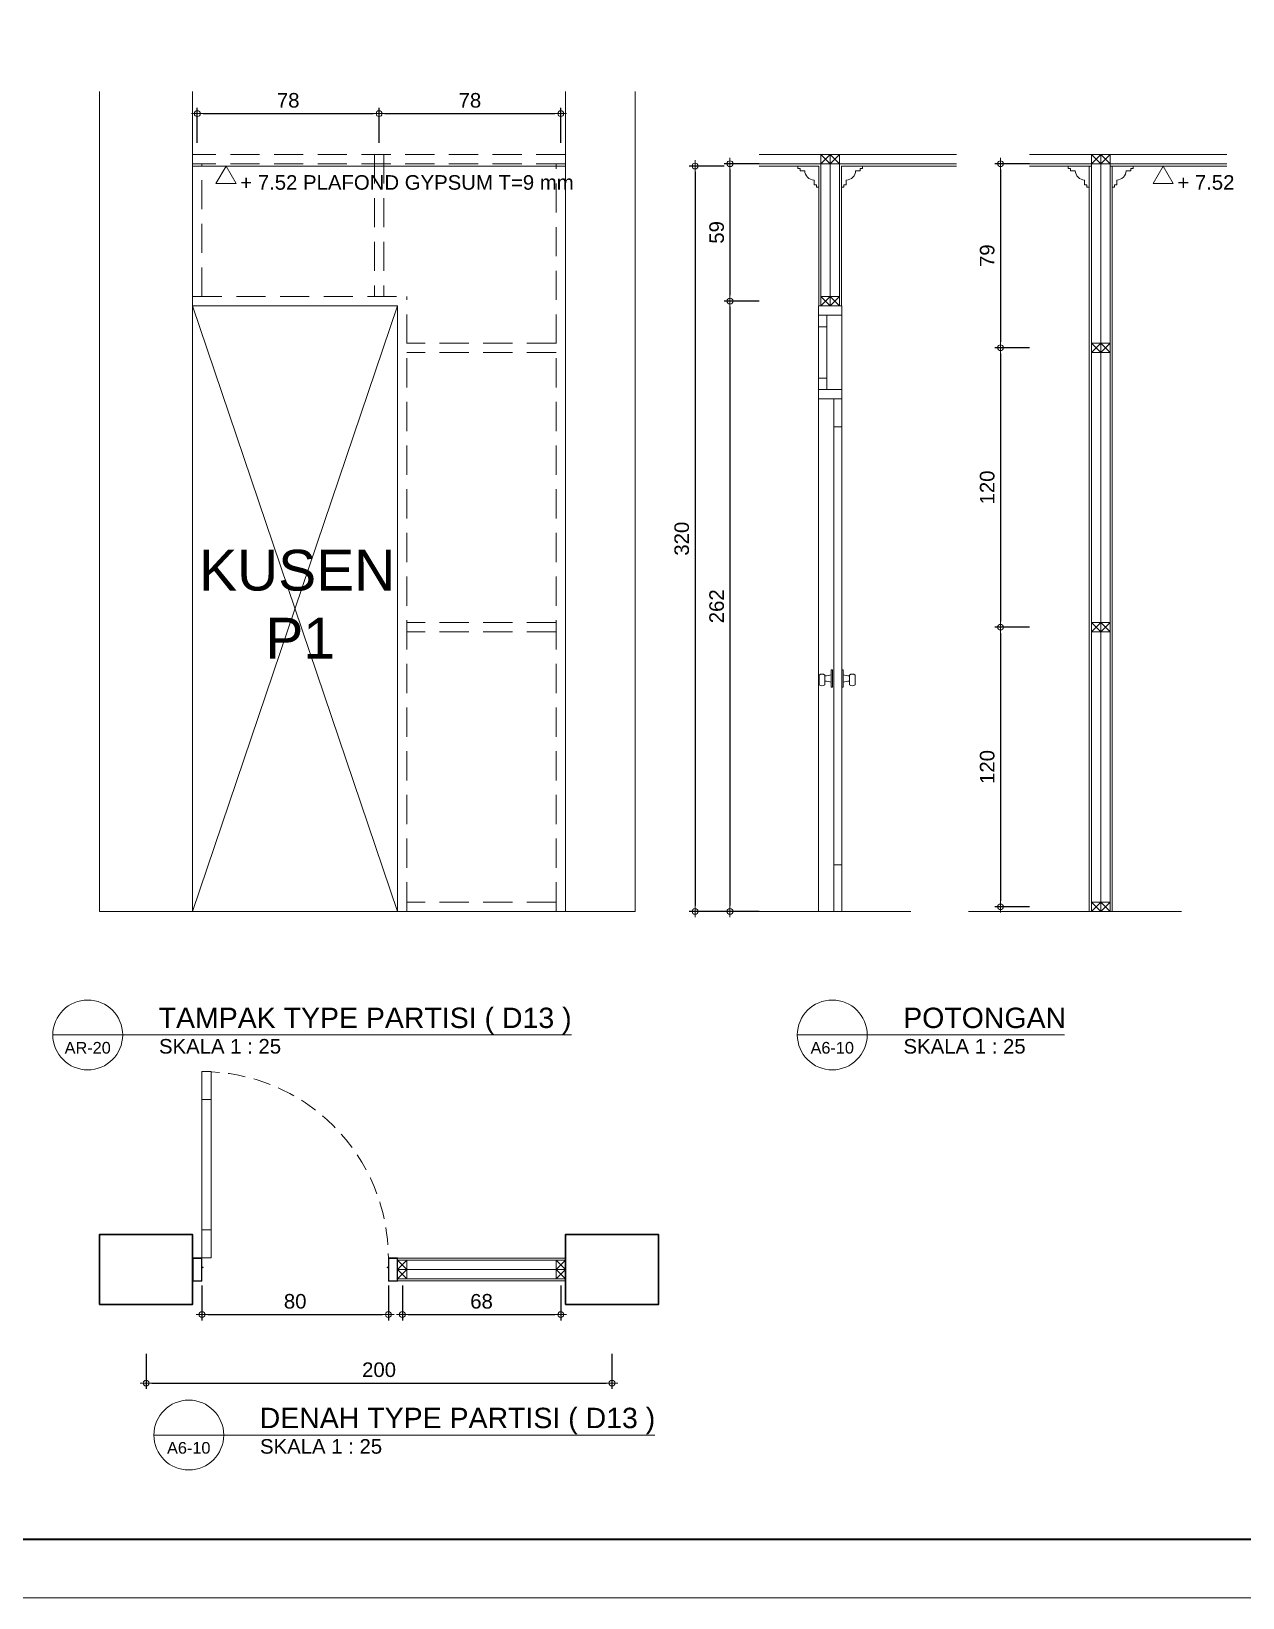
# Model space of a CAD drawing. Header units: millimetres. Extents: x -11 to 1625, y -267 to 180.
# Drawn here: x 936.96 to 957.76, y 63 to 89.9 of the extents above; entities that cross this region are included whole.
import ezdxf
from ezdxf.enums import TextEntityAlignment as Align

# ---------------------------------------------------------------- set-up
doc = ezdxf.new("R2010")
doc.units = ezdxf.units.MM
doc.linetypes.add('HIDDEN', pattern=[0.375, 0.25, -0.125])
for name, color, linetype, lineweight in [('ars', 11, 'Continuous', 5), ('GRS KOP', 1, 'Continuous', 35), ('KOLOM', 1, 'Continuous', 30), ('kop', 7, 'Continuous', 20), ('kus', 63, 'Continuous', 15), ('lan', 7, 'Continuous', 15), ('not', 7, 'Continuous', 20), ('PARTISI', 190, 'Continuous', 9), ('pla', 213, 'Continuous', 15), ('tem', 5, 'Continuous', 20), ('u', 6, 'Continuous', 20)]:
    doc.layers.add(name, color=color, linetype=linetype, lineweight=lineweight)
doc.styles.add('BARU', font='complex.shx')
doc.styles.add('S', font='SIMPLEX', dxfattribs={"width": 1.1})
doc.styles.get("Standard").update_dxf_attribs({"font": 'ARIALUNI.TTF'})
doc.dimstyles.new('SK-25', dxfattribs={"dimtxt": 0.25, "dimasz": 0.1, "dimexe": 0.1, "dimexo": 0, "dimgap": 0.1, "dimtad": 1, "dimdec": 0, "dimlfac": 25, "dimzin": 12, "dimdsep": 46, "dimtxsty": 'Standard', "dimblk": 'BULAT', "dimcen": 0.1, "dimclrd": 256, "dimadec": 0, "dimazin": 3, "dimtfac": 1, "dimtdec": 0, "dimtofl": 0, "dimtmove": 0, "dimatfit": 3, "dimldrblk": 'BULAT', "dimfxl": 0, "dimtolj": 1, "dimtzin": 0, "dimarcsym": 0})

# ---------------------------------------------------------------- blocks, each defined once
blk = doc.blocks.new('kop')
at = {"layer": 'GRS KOP'}
blk.add_lwpolyline([(1, 54), (83, 54), (83, 1), (1, 1)], close=True, dxfattribs=at)
at = {"layer": 'kop', "color": 7}
blk.add_line((0, 0), (84, 0), dxfattribs=at)
at = {"layer": 'kop', "style": 'BARU', "flags": 4}
for p, height in [((73.8, 5.4), 0.35), ((80.303, 5.382), 0.25), ((73.8, 4.9), 0.35), ((80.303, 4.882), 0.25), ((73.8, 4.4), 0.35), ((80.303, 4.382), 0.25)]:
    blk.add_attdef('-', p, '', height=height, dxfattribs=at)
at = {"layer": 'kop', "flags": 4}
for tag, p in [('AR-00', (78.057, 2.648)), ('00', (81.238, 2.647))]:
    blk.add_attdef(tag, text='', height=0.35, dxfattribs=at).set_placement(p, align=Align.MIDDLE)
blk = doc.blocks.new('Ndtpd')
blk.add_line((0.747, 0), (-0.747, 0))
blk.add_circle((0, 0), 0.747)
at = {"flags": 4}
for tag, height, p in [('NO', 0.5, (0, 0.148)), ('NOLBR', 0.3, (0, -0.398))]:
    blk.add_attdef(tag, text='', height=height, dxfattribs=at).set_placement(p, align=Align.CENTER)
for tag, p, height in [('NDTPD', (1.516, 0.148), 0.5), ('SKALA', (1.523, -0.398), 0.3)]:
    blk.add_attdef(tag, p, '', height=height, dxfattribs=at)
blk = doc.blocks.new('BULAT')
for p, q in [((-1, 0), (1, 0)), ((0, -1), (0, 1))]:
    blk.add_line(p, q)
blk.add_circle((0, 0), 0.5)
blk = doc.blocks.new('*D2445')
at = {"layer": 'Defpoints', "color": 0, "ltscale": 0.15}
for p in [(949.459, 85.265), (948.959, 74.785), (949.459, 74.785)]:
    blk.add_point(p, dxfattribs=at)
at = {"layer": 'u', "color": 0, "lineweight": -2, "ltscale": 0.15}
for p, q in [((949.459, 85.265), (948.859, 85.265)), ((949.459, 74.785), (948.859, 74.785))]:
    blk.add_line(p, q, dxfattribs=at)
at = {"layer": 'u', "lineweight": -2, "ltscale": 0.15}
blk.add_line((948.959, 85.165), (948.959, 74.885), dxfattribs=at)
at = {"layer": 'u', "lineweight": -2, "ltscale": 0.15, "xscale": 0.1, "yscale": 0.1, "zscale": 0.1}
for p, rotation in [((948.959, 85.265), 90), ((948.959, 74.785), 270)]:
    blk.add_blockref('BULAT', p, dxfattribs=dict(at, rotation=rotation))
at = {"layer": 'u', "color": 0, "ltscale": 0.15, "insert": (948.731, 80.025), "char_height": 0.25, "attachment_point": 5, "rotation": 90}
blk.add_mtext('\\A1;262', dxfattribs=at)
blk = doc.blocks.new('*D2446')
at = {"layer": 'Defpoints', "color": 0, "ltscale": 0.15}
for p in [(949.459, 87.625), (948.959, 85.265), (949.459, 85.265)]:
    blk.add_point(p, dxfattribs=at)
at = {"layer": 'u', "color": 0, "lineweight": -2, "ltscale": 0.15}
for p, q in [((949.459, 87.625), (948.859, 87.625)), ((949.459, 85.265), (948.859, 85.265))]:
    blk.add_line(p, q, dxfattribs=at)
at = {"layer": 'u', "lineweight": -2, "ltscale": 0.15}
blk.add_line((948.959, 87.525), (948.959, 85.365), dxfattribs=at)
at = {"layer": 'u', "lineweight": -2, "ltscale": 0.15, "xscale": 0.1, "yscale": 0.1, "zscale": 0.1}
for p, rotation in [((948.959, 87.625), 90), ((948.959, 85.265), 270)]:
    blk.add_blockref('BULAT', p, dxfattribs=dict(at, rotation=rotation))
at = {"layer": 'u', "color": 0, "ltscale": 0.15, "insert": (948.731, 86.445), "char_height": 0.25, "attachment_point": 5, "rotation": 90}
blk.add_mtext('\\A1;59', dxfattribs=at)
blk = doc.blocks.new('*D2454')
at = {"layer": 'Defpoints', "color": 0, "ltscale": 0.15}
for p in [(948.859, 87.585), (948.359, 74.785), (948.859, 74.785)]:
    blk.add_point(p, dxfattribs=at)
at = {"layer": 'u', "color": 0, "lineweight": -2, "ltscale": 0.15}
for p, q in [((948.859, 87.585), (948.259, 87.585)), ((948.859, 74.785), (948.259, 74.785))]:
    blk.add_line(p, q, dxfattribs=at)
at = {"layer": 'u', "lineweight": -2, "ltscale": 0.15}
blk.add_line((948.359, 87.485), (948.359, 74.885), dxfattribs=at)
at = {"layer": 'u', "lineweight": -2, "ltscale": 0.15, "xscale": 0.1, "yscale": 0.1, "zscale": 0.1}
for p, rotation in [((948.359, 87.585), 90), ((948.359, 74.785), 270)]:
    blk.add_blockref('BULAT', p, dxfattribs=dict(at, rotation=rotation))
at = {"layer": 'u', "color": 0, "ltscale": 0.15, "insert": (948.131, 81.185), "char_height": 0.25, "attachment_point": 5, "rotation": 90}
blk.add_mtext('\\A1;320', dxfattribs=at)
blk = doc.blocks.new('K1')
at = {"layer": 'KOLOM'}
blk.add_lwpolyline([(0.2, 0.15), (-0.2, 0.15), (-0.2, -0.15), (0.2, -0.15), (0.2, 0.15)], dxfattribs=at)
blk = doc.blocks.new('P 80')
at = {"linetype": 'HIDDEN', "ltscale": 0.3}
blk.add_lwpolyline([(-0.84, 0.1, -0.414214), (-0.04, 0.9, -1.303225)], format="xyb", dxfattribs=at)
for points in [[(-0.04, 0.9), (-0.08, 0.9), (-0.08, 0.78), (-0.04, 0.78)], [(-0.04, 0.78), (-0.08, 0.78), (-0.08, 0.22), (-0.04, 0.22)], [(-0.04, 0.1), (-0.08, 0.1), (-0.08, 0.22), (-0.04, 0.22)], [(-0.8351, 0.06), (-0.84, 0.06), (-0.84, 0.0615), (-0.84, 0.1), (-0.88, 0.1), (-0.88, 0), (-0.84, 0), (-0.84, 0.0565), (-0.8351, 0.0583)], [(-0.842, 0.002), (-0.878, 0.002), (-0.878, 0.098), (-0.842, 0.098)], [(-0.0449, 0.06), (-0.04, 0.06), (-0.04, 0.0615), (-0.04, 0.1), (0, 0.1), (0, 0), (-0.04, 0), (-0.04, 0.0565), (-0.0449, 0.0583)], [(-0.038, 0.002), (-0.002, 0.002), (-0.002, 0.098), (-0.038, 0.098)]]:
    blk.add_lwpolyline(points, close=True)
blk = doc.blocks.new('*D2460')
at = {"layer": 'Defpoints', "color": 0, "ltscale": 0.15}
for p in [(939.893, 68.361), (943.093, 68.361), (943.093, 67.861)]:
    blk.add_point(p, dxfattribs=at)
at = {"layer": 'u', "color": 0, "lineweight": -2, "ltscale": 0.15}
for p, q in [((939.893, 68.361), (939.893, 67.761)), ((943.093, 68.361), (943.093, 67.761))]:
    blk.add_line(p, q, dxfattribs=at)
at = {"layer": 'u', "lineweight": -2, "ltscale": 0.15}
blk.add_line((939.993, 67.861), (942.993, 67.861), dxfattribs=at)
at = {"layer": 'u', "lineweight": -2, "ltscale": 0.15, "xscale": 0.1, "yscale": 0.1, "zscale": 0.1, "rotation": 180}
blk.add_blockref('BULAT', (939.893, 67.861), dxfattribs=at)
at = {"layer": 'u', "lineweight": -2, "ltscale": 0.15, "xscale": 0.1, "yscale": 0.1, "zscale": 0.1}
blk.add_blockref('BULAT', (943.093, 67.861), dxfattribs=at)
at = {"layer": 'u', "color": 0, "ltscale": 0.15, "insert": (941.493, 68.088), "char_height": 0.25, "attachment_point": 5}
blk.add_mtext('\\A1;80', dxfattribs=at)
blk = doc.blocks.new('*D2461')
at = {"layer": 'Defpoints', "color": 0, "ltscale": 0.15}
for p in [(943.333, 68.361), (946.053, 68.361), (946.053, 67.861)]:
    blk.add_point(p, dxfattribs=at)
at = {"layer": 'u', "color": 0, "lineweight": -2, "ltscale": 0.15}
for p, q in [((943.333, 68.361), (943.333, 67.761)), ((946.053, 68.361), (946.053, 67.761))]:
    blk.add_line(p, q, dxfattribs=at)
at = {"layer": 'u', "lineweight": -2, "ltscale": 0.15}
blk.add_line((943.433, 67.861), (945.953, 67.861), dxfattribs=at)
at = {"layer": 'u', "lineweight": -2, "ltscale": 0.15, "xscale": 0.1, "yscale": 0.1, "zscale": 0.1, "rotation": 180}
blk.add_blockref('BULAT', (943.333, 67.861), dxfattribs=at)
at = {"layer": 'u', "lineweight": -2, "ltscale": 0.15, "xscale": 0.1, "yscale": 0.1, "zscale": 0.1}
blk.add_blockref('BULAT', (946.053, 67.861), dxfattribs=at)
at = {"layer": 'u', "color": 0, "ltscale": 0.15, "insert": (944.693, 68.088), "char_height": 0.25, "attachment_point": 5}
blk.add_mtext('\\A1;68', dxfattribs=at)
blk = doc.blocks.new('*D2462')
at = {"layer": 'Defpoints', "color": 0, "ltscale": 0.15}
for p in [(938.933, 67.185), (946.933, 67.185), (946.933, 66.685)]:
    blk.add_point(p, dxfattribs=at)
at = {"layer": 'u', "color": 0, "lineweight": -2, "ltscale": 0.15}
for p, q in [((938.933, 67.185), (938.933, 66.585)), ((946.933, 67.185), (946.933, 66.585))]:
    blk.add_line(p, q, dxfattribs=at)
at = {"layer": 'u', "lineweight": -2, "ltscale": 0.15}
blk.add_line((939.033, 66.685), (946.833, 66.685), dxfattribs=at)
at = {"layer": 'u', "lineweight": -2, "ltscale": 0.15, "xscale": 0.1, "yscale": 0.1, "zscale": 0.1, "rotation": 180}
blk.add_blockref('BULAT', (938.933, 66.685), dxfattribs=at)
at = {"layer": 'u', "lineweight": -2, "ltscale": 0.15, "xscale": 0.1, "yscale": 0.1, "zscale": 0.1}
blk.add_blockref('BULAT', (946.933, 66.685), dxfattribs=at)
at = {"layer": 'u', "color": 0, "ltscale": 0.15, "insert": (942.933, 66.913), "char_height": 0.25, "attachment_point": 5}
blk.add_mtext('\\A1;200', dxfattribs=at)
blk = doc.blocks.new('PEILA')
blk.add_lwpolyline([(-0.188, -0.325), (0.188, -0.325), (0, 0)], close=True)
at = {"style": 'S', "width": 1.1, "flags": 4}
blk.add_attdef('CAT', (0.265, -0.289), '', height=0.2, dxfattribs=at)
blk = doc.blocks.new('*D2463')
at = {"layer": 'Defpoints', "color": 0, "ltscale": 0.15}
for p in [(942.933, 88.485), (939.813, 87.985), (942.933, 87.985)]:
    blk.add_point(p, dxfattribs=at)
at = {"layer": 'u', "color": 0, "lineweight": -2, "ltscale": 0.15}
for p, q in [((939.813, 87.985), (939.813, 88.585)), ((942.933, 87.985), (942.933, 88.585))]:
    blk.add_line(p, q, dxfattribs=at)
at = {"layer": 'u', "lineweight": -2, "ltscale": 0.15}
blk.add_line((939.913, 88.485), (942.833, 88.485), dxfattribs=at)
at = {"layer": 'u', "lineweight": -2, "ltscale": 0.15, "xscale": 0.1, "yscale": 0.1, "zscale": 0.1, "rotation": 180}
blk.add_blockref('BULAT', (939.813, 88.485), dxfattribs=at)
at = {"layer": 'u', "lineweight": -2, "ltscale": 0.15, "xscale": 0.1, "yscale": 0.1, "zscale": 0.1}
blk.add_blockref('BULAT', (942.933, 88.485), dxfattribs=at)
at = {"layer": 'u', "color": 0, "ltscale": 0.15, "insert": (941.373, 88.712), "char_height": 0.25, "attachment_point": 5}
blk.add_mtext('\\A1;78', dxfattribs=at)
blk = doc.blocks.new('*D2464')
at = {"layer": 'Defpoints', "color": 0, "ltscale": 0.15}
for p in [(954.104, 87.625), (953.604, 84.465), (954.104, 84.465)]:
    blk.add_point(p, dxfattribs=at)
at = {"layer": 'u', "color": 0, "lineweight": -2, "ltscale": 0.15}
for p, q in [((954.104, 87.625), (953.504, 87.625)), ((954.104, 84.465), (953.504, 84.465))]:
    blk.add_line(p, q, dxfattribs=at)
at = {"layer": 'u', "lineweight": -2, "ltscale": 0.15}
blk.add_line((953.604, 87.525), (953.604, 84.565), dxfattribs=at)
at = {"layer": 'u', "lineweight": -2, "ltscale": 0.15, "xscale": 0.1, "yscale": 0.1, "zscale": 0.1}
for p, rotation in [((953.604, 87.625), 90), ((953.604, 84.465), 270)]:
    blk.add_blockref('BULAT', p, dxfattribs=dict(at, rotation=rotation))
at = {"layer": 'u', "color": 0, "ltscale": 0.15, "insert": (953.376, 86.045), "char_height": 0.25, "attachment_point": 5, "rotation": 90}
blk.add_mtext('\\A1;79', dxfattribs=at)
blk = doc.blocks.new('*D2465')
at = {"layer": 'Defpoints', "color": 0, "ltscale": 0.15}
for p in [(954.104, 79.665), (953.604, 74.865), (954.104, 74.865)]:
    blk.add_point(p, dxfattribs=at)
at = {"layer": 'u', "color": 0, "lineweight": -2, "ltscale": 0.15}
for p, q in [((954.104, 79.665), (953.504, 79.665)), ((954.104, 74.865), (953.504, 74.865))]:
    blk.add_line(p, q, dxfattribs=at)
at = {"layer": 'u', "lineweight": -2, "ltscale": 0.15}
blk.add_line((953.604, 79.565), (953.604, 74.965), dxfattribs=at)
at = {"layer": 'u', "lineweight": -2, "ltscale": 0.15, "xscale": 0.1, "yscale": 0.1, "zscale": 0.1}
for p, rotation in [((953.604, 79.665), 90), ((953.604, 74.865), 270)]:
    blk.add_blockref('BULAT', p, dxfattribs=dict(at, rotation=rotation))
at = {"layer": 'u', "color": 0, "ltscale": 0.15, "insert": (953.376, 77.265), "char_height": 0.25, "attachment_point": 5, "rotation": 90}
blk.add_mtext('\\A1;120', dxfattribs=at)
blk = doc.blocks.new('*D2466')
at = {"layer": 'Defpoints', "color": 0, "ltscale": 0.15}
for p in [(954.104, 84.465), (953.604, 79.665), (954.104, 79.665)]:
    blk.add_point(p, dxfattribs=at)
at = {"layer": 'u', "color": 0, "lineweight": -2, "ltscale": 0.15}
for p, q in [((954.104, 84.465), (953.504, 84.465)), ((954.104, 79.665), (953.504, 79.665))]:
    blk.add_line(p, q, dxfattribs=at)
at = {"layer": 'u', "lineweight": -2, "ltscale": 0.15}
blk.add_line((953.604, 84.365), (953.604, 79.765), dxfattribs=at)
at = {"layer": 'u', "lineweight": -2, "ltscale": 0.15, "xscale": 0.1, "yscale": 0.1, "zscale": 0.1}
for p, rotation in [((953.604, 84.465), 90), ((953.604, 79.665), 270)]:
    blk.add_blockref('BULAT', p, dxfattribs=dict(at, rotation=rotation))
at = {"layer": 'u', "color": 0, "ltscale": 0.15, "insert": (953.376, 82.065), "char_height": 0.25, "attachment_point": 5, "rotation": 90}
blk.add_mtext('\\A1;120', dxfattribs=at)
blk = doc.blocks.new('*D2467')
at = {"layer": 'Defpoints', "color": 0, "ltscale": 0.15}
for p in [(946.053, 88.485), (942.933, 87.985), (946.053, 87.985)]:
    blk.add_point(p, dxfattribs=at)
at = {"layer": 'u', "color": 0, "lineweight": -2, "ltscale": 0.15}
for p, q in [((942.933, 87.985), (942.933, 88.585)), ((946.053, 87.985), (946.053, 88.585))]:
    blk.add_line(p, q, dxfattribs=at)
at = {"layer": 'u', "lineweight": -2, "ltscale": 0.15}
blk.add_line((943.033, 88.485), (945.953, 88.485), dxfattribs=at)
at = {"layer": 'u', "lineweight": -2, "ltscale": 0.15, "xscale": 0.1, "yscale": 0.1, "zscale": 0.1, "rotation": 180}
blk.add_blockref('BULAT', (942.933, 88.485), dxfattribs=at)
at = {"layer": 'u', "lineweight": -2, "ltscale": 0.15, "xscale": 0.1, "yscale": 0.1, "zscale": 0.1}
blk.add_blockref('BULAT', (946.053, 88.485), dxfattribs=at)
at = {"layer": 'u', "color": 0, "ltscale": 0.15, "insert": (944.493, 88.712), "char_height": 0.25, "attachment_point": 5}
blk.add_mtext('\\A1;78', dxfattribs=at)

msp = doc.modelspace()

# ---------------------------------------------------------------- linework, layer by layer
at = {"layer": 'ars'}
for p, q in [((950.5194694, 87.6245581), (950.6794694, 87.7845581)), ((950.5194694, 87.7845581), (950.6794694, 87.6245581)), ((950.6794694, 87.7845581), (950.8394694, 87.6245581)), ((950.6794694, 87.6245581), (950.8394694, 87.7845581)), ((955.1639815, 87.6245581), (955.3239815, 87.7845581)), ((955.1639815, 87.7845581), (955.3239815, 87.6245581)), ((955.3239815, 87.7845581), (955.4839815, 87.6245581)), ((955.3239815, 87.6245581), (955.4839815, 87.7845581)), ((946.1327509, 87.5845581), (939.7327509, 87.5845581)), ((950.4834694, 87.5845581), (949.4591033, 87.5845581)), ((950.4834694, 85.1845581), (950.4834694, 87.5845581)), ((950.8754694, 85.1845581), (950.8754694, 87.5845581)), ((950.8754694, 87.5845581), (952.8458468, 87.5845581)), ((955.1639815, 87.5845581), (954.1036154, 87.5845581)), ((955.1279815, 74.7845581), (955.1279815, 87.5845581)), ((955.4839815, 87.5845581), (957.4903589, 87.5845581)), ((955.5199815, 74.7845581), (955.5199815, 87.5845581)), ((950.5194694, 85.1845581), (950.6794694, 85.3445581)), ((950.5194694, 85.3445581), (950.6794694, 85.1845581)), ((950.6794694, 85.3445581), (950.8394694, 85.1845581)), ((950.6794694, 85.1845581), (950.8394694, 85.3445581)), ((955.1639815, 84.3845581), (955.3239815, 84.5445581)), ((955.1639815, 84.5445581), (955.3239815, 84.3845581)), ((955.3239815, 84.5445581), (955.4839815, 84.3845581)), ((955.3239815, 84.3845581), (955.4839815, 84.5445581)), ((955.1639815, 79.5845581), (955.3239815, 79.7445581)), ((955.1639815, 79.7445581), (955.3239815, 79.5845581)), ((955.3239815, 79.7445581), (955.4839815, 79.5845581)), ((955.3239815, 79.5845581), (955.4839815, 79.7445581)), ((955.1639815, 74.7845581), (955.3239815, 74.9445581)), ((955.1639815, 74.9445581), (955.3239815, 74.7845581)), ((955.3239815, 74.9445581), (955.4839815, 74.7845581)), ((955.3239815, 74.7845581), (955.4839815, 74.9445581)), ((946.1327509, 68.8309216), (943.2527509, 68.8309216)), ((943.4127509, 68.6349216), (943.2527509, 68.7949216)), ((943.2527509, 68.6349216), (943.4127509, 68.7949216)), ((943.2527509, 68.4749216), (943.4127509, 68.6349216)), ((943.4127509, 68.4749216), (943.2527509, 68.6349216)), ((945.9727509, 68.6349216), (946.1327509, 68.7949216)), ((946.1327509, 68.6349216), (945.9727509, 68.7949216)), ((946.1327509, 68.4749216), (945.9727509, 68.6349216)), ((945.9727509, 68.4749216), (946.1327509, 68.6349216)), ((946.1327509, 68.4389216), (943.2527509, 68.4389216))]:
    msp.add_line(p, q, dxfattribs=at)
for points in [[(950.4882363, 78.8436103), (950.4882363, 78.6764832)], [(950.5882363, 78.8436103), (950.5882363, 78.6764832)], [(950.6020142, 78.831503), (950.5882363, 78.831503)], [(950.9969246, 78.831503), (951.0107026, 78.831503)], [(951.0107026, 78.8436103), (951.0107026, 78.6764832)], [(951.1107026, 78.8436103), (951.1107026, 78.6764832)], [(950.6020142, 78.7376131), (950.5882363, 78.7376131)], [(950.9969246, 78.7376131), (951.0107026, 78.7376131)]]:
    msp.add_lwpolyline(points, dxfattribs=at)
for points in [[(950.7194694, 78.9345581), (950.6964622, 78.9345581), (950.6964622, 78.6345581), (950.7194694, 78.6345581)], [(950.8794694, 78.9345581), (950.9024767, 78.9345581), (950.9024767, 78.6345581), (950.8794694, 78.6345581)]]:
    msp.add_lwpolyline(points, close=True, dxfattribs=at)
for centre, radius, start, end in [((950.5382363, 78.7836415), 0.0780785, 50.17975461, 129.82024539), ((950.5971817, 79.1300763), 0.2986124, 269.07273269, 289.4189203), ((951.0017571, 79.1300763), 0.2986124, 250.5810797, 270.92726731), ((951.0607026, 78.7836415), 0.0780785, 50.17975461, 129.82024539), ((950.5382363, 78.7364519), 0.0780785, 230.17975461, 309.82024539), ((950.5971817, 78.4390398), 0.2986124, 70.5810797, 90.92726731), ((951.0017571, 78.4390398), 0.2986124, 89.07273269, 109.4189203), ((951.0607026, 78.7364519), 0.0780785, 230.17975461, 309.82024539)]:
    msp.add_arc(centre, radius, start, end, dxfattribs=at)
at = {"layer": 'kus'}
for p, q in [((939.7327509, 85.1845581), (943.2527509, 85.1845581)), ((943.2527509, 74.7845581), (939.7327509, 85.1845581)), ((943.2527509, 85.1845581), (939.7327509, 74.7845581)), ((943.2527509, 74.7845581), (943.2527509, 85.1845581)), ((950.4794694, 85.0245581), (950.4794694, 74.7845581)), ((950.6194694, 85.0245581), (950.6194694, 83.7445581)), ((950.8794694, 85.0245581), (950.8794694, 74.7845581)), ((950.6194694, 84.8245581), (950.4794694, 84.8245581)), ((950.6194694, 83.9445581), (950.4794694, 83.9445581)), ((950.8794694, 83.7445581), (950.4794694, 83.7445581)), ((950.8794694, 83.5845581), (950.4794694, 83.5845581)), ((950.7394694, 83.5845581), (950.7394694, 74.7845581)), ((950.8794694, 83.1045581), (950.7394694, 83.1045581)), ((950.8794694, 75.5845581), (950.7394694, 75.5845581))]:
    msp.add_line(p, q, dxfattribs=at)
msp.add_lwpolyline([(950.4794694, 85.0245581), (950.8794694, 85.0245581), (950.8794694, 85.1845581), (950.4794694, 85.1845581)], close=True, dxfattribs=at)
at = {"layer": 'lan'}
for p, q in [((947.3327509, 74.7845581), (938.1327509, 74.7845581)), ((948.4090921, 74.7845581), (952.0669504, 74.7845581)), ((953.0536042, 74.7845581), (956.7114625, 74.7845581))]:
    msp.add_line(p, q, dxfattribs=at)
for points in [[(950.1634694, 87.5045581), (950.1634694, 87.5445581), (950.1234694, 87.5445581), (950.1234694, 87.5845581), (950.4834694, 87.5845581), (950.4834694, 87.2245581), (950.4434694, 87.2245581), (950.4434694, 87.2645581), (950.4034694, 87.2645581), (950.4034694, 87.3445581, -0.4142135624), (950.2434694, 87.5045581)], [(951.1954694, 87.5045581), (951.1954694, 87.5445581), (951.2354694, 87.5445581), (951.2354694, 87.5845581), (950.8754694, 87.5845581), (950.8754694, 87.2245581), (950.9154694, 87.2245581), (950.9154694, 87.2645581), (950.9554694, 87.2645581), (950.9554694, 87.3445581, 0.4142135624), (951.1154694, 87.5045581)], [(954.8079815, 87.5045581), (954.8079815, 87.5445581), (954.7679815, 87.5445581), (954.7679815, 87.5845581), (955.1279815, 87.5845581), (955.1279815, 87.2245581), (955.0879815, 87.2245581), (955.0879815, 87.2645581), (955.0479815, 87.2645581), (955.0479815, 87.3445581, -0.4142135624), (954.8879815, 87.5045581)], [(955.8399815, 87.5045581), (955.8399815, 87.5445581), (955.8799815, 87.5445581), (955.8799815, 87.5845581), (955.5199815, 87.5845581), (955.5199815, 87.2245581), (955.5599815, 87.2245581), (955.5599815, 87.2645581), (955.5999815, 87.2645581), (955.5999815, 87.3445581, 0.4142135624), (955.7599815, 87.5045581)]]:
    msp.add_lwpolyline(points, format="xyb", close=True, dxfattribs=at)
at = {"layer": 'not'}
for p, q in [((938.5311676, 72.6634285), (946.2350168, 72.6634285)), ((951.3151119, 72.6634285), (954.7031332, 72.6634285)), ((940.2659953, 65.7927922), (947.6664874, 65.7927922))]:
    msp.add_line(p, q, dxfattribs=at)
at = {"layer": 'PARTISI', "linetype": 'HIDDEN', "ltscale": 2}
for p, q in [((946.1327509, 87.7845581), (939.7327509, 87.7845581)), ((942.8527509, 87.7845581), (942.8527509, 85.3445581)), ((943.0127509, 87.7845581), (943.0127509, 85.3445581)), ((946.1327509, 87.6245581), (939.7327509, 87.6245581)), ((939.8927509, 85.3445581), (939.8927509, 87.6245581)), ((945.9727509, 74.7845581), (945.9727509, 87.6245581)), ((939.7327509, 85.3445581), (943.4127509, 85.3445581)), ((943.4127509, 74.7845581), (943.4127509, 85.3445581)), ((945.9727509, 84.5445581), (943.4127509, 84.5445581)), ((945.9727509, 84.3845581), (943.4127509, 84.3845581)), ((945.9727509, 79.7445581), (943.4127509, 79.7445581)), ((945.9727509, 79.5845581), (943.4127509, 79.5845581)), ((945.9727509, 74.9445581), (943.4127509, 74.9445581))]:
    msp.add_line(p, q, dxfattribs=at)
at = {"layer": 'PARTISI'}
for p, q in [((950.5194694, 85.1845581), (950.5194694, 87.7845581)), ((950.5194694, 87.7845581), (950.8394694, 87.7845581)), ((950.6794694, 85.1845581), (950.6794694, 87.7845581)), ((950.8394694, 85.1845581), (950.8394694, 87.7845581)), ((955.1639815, 74.7845581), (955.1639815, 87.7845581)), ((955.1639815, 87.7845581), (955.4839815, 87.7845581)), ((955.3239815, 74.7845581), (955.3239815, 87.7845581)), ((955.4839815, 74.7845581), (955.4839815, 87.7845581)), ((939.8927509, 87.6245581), (939.7327509, 87.6245581)), ((950.5194694, 85.3445581), (950.8394694, 85.3445581)), ((955.1639815, 84.5445581), (955.4839815, 84.5445581)), ((955.1639815, 84.3845581), (955.4839815, 84.3845581)), ((955.1639815, 79.7445581), (955.4839815, 79.7445581)), ((955.1639815, 79.5845581), (955.4839815, 79.5845581)), ((955.1639815, 74.9445581), (955.4839815, 74.9445581)), ((943.2527509, 68.7949216), (946.1327509, 68.7949216)), ((943.2527509, 68.6349216), (946.1327509, 68.6349216)), ((943.4127509, 68.7949216), (943.4127509, 68.4749216)), ((945.9727509, 68.7949216), (945.9727509, 68.4749216)), ((946.1327509, 68.4749216), (943.2527509, 68.4749216))]:
    msp.add_line(p, q, dxfattribs=at)
at = {"layer": 'pla'}
for p, q in [((949.4591033, 87.7845581), (952.8458468, 87.7845581)), ((954.1036154, 87.7845581), (957.4903589, 87.7845581)), ((949.4591033, 87.6245581), (952.8458468, 87.6245581)), ((954.1036154, 87.6245581), (957.4903589, 87.6245581))]:
    msp.add_line(p, q, dxfattribs=at)
at = {"layer": 'tem'}
for p, q in [((938.1327509, 74.7845581), (938.1327509, 88.8620958)), ((939.7327509, 74.7845581), (939.7327509, 88.8620958)), ((946.1327509, 74.7845581), (946.1327509, 88.8620958)), ((947.3327509, 74.7845581), (947.3327509, 88.8620958))]:
    msp.add_line(p, q, dxfattribs=at)

# ---------------------------------------------------------------- block references
at = {"layer": 'KOLOM', "xscale": 4, "yscale": 4, "zscale": 4, "rotation": 180}
for p in [(938.9327509, 68.6349216), (946.9327509, 68.6349216)]:
    msp.add_blockref('K1', p, dxfattribs=at)
at = {"layer": 'kop'}
msp.add_blockref('kop', (911.2141622, 63.0000005), dxfattribs=at)
at = {"layer": 'kus', "xscale": -4, "yscale": 4, "zscale": 4, "rotation": 1.303069652180966e-08}
msp.add_blockref('P 80', (939.7327509, 68.4349216), dxfattribs=at)
at = {"layer": 'not'}
ref = msp.add_blockref('PEILA', (940.3070403, 87.5845581), dxfattribs=dict(at, xscale=0.9237604307034012, yscale=0.9237604307034012, zscale=0.9237604307034012))
ref.add_attrib('CAT', '+ 7.52 PLAFOND GYPSUM T=9 mm', (940.5503856, 87.1780062), dxfattribs={"layer": '0', "height": 0.25, "flags": 4})
ref = msp.add_blockref('PEILA', (956.3965698, 87.5845581), dxfattribs=dict(at, xscale=0.9237604307034012, yscale=0.9237604307034012, zscale=0.9237604307034012))
ref.add_attrib('CAT', '+ 7.52', (956.6399152, 87.1780062), dxfattribs={"layer": '0', "height": 0.25, "flags": 4})
ref = msp.add_blockref('Ndtpd', (937.9311676, 72.6634285), dxfattribs=dict(at, xscale=0.803212851405533, yscale=0.803212851405533, zscale=0.803212851405533))
ref.add_attrib('NDTPD', 'TAMPAK TYPE PARTISI ( D13 )', (939.1488522, 72.7819543), dxfattribs={"layer": '0', "height": 0.35, "flags": 4})
ref.add_attrib('NOLBR', 'AR-20', dxfattribs={"layer": '0', "height": 0.2, "flags": 4}).set_placement((937.9308404, 72.3434586), align=Align.CENTER)
ref.add_attrib('SKALA', 'SKALA 1 : 25', (939.1546523, 72.3434586), dxfattribs={"layer": '0', "height": 0.25, "flags": 4})
ref = msp.add_blockref('Ndtpd', (950.7151119, 72.6634285), dxfattribs=dict(at, xscale=0.803212851405533, yscale=0.803212851405533, zscale=0.803212851405533))
ref.add_attrib('NDTPD', 'POTONGAN', (951.9327965, 72.7819543), dxfattribs={"layer": '0', "height": 0.35, "flags": 4})
ref.add_attrib('NOLBR', 'A6-10', dxfattribs={"layer": '0', "height": 0.2, "flags": 4}).set_placement((950.7147847, 72.3434586), align=Align.CENTER)
ref.add_attrib('SKALA', 'SKALA 1 : 25', (951.9385966, 72.3434586), dxfattribs={"layer": '0', "height": 0.25, "flags": 4})
ref = msp.add_blockref('Ndtpd', (939.6659953, 65.7927922), dxfattribs=dict(at, xscale=0.803212851405533, yscale=0.803212851405533, zscale=0.803212851405533))
ref.add_attrib('NDTPD', 'DENAH TYPE PARTISI ( D13 )', (940.88368, 65.9113181), dxfattribs={"layer": '0', "height": 0.35, "flags": 4})
ref.add_attrib('NOLBR', 'A6-10', dxfattribs={"layer": '0', "height": 0.2, "flags": 4}).set_placement((939.6656682, 65.4728223), align=Align.CENTER)
ref.add_attrib('SKALA', 'SKALA 1 : 25', (940.88948, 65.4728223), dxfattribs={"layer": '0', "height": 0.25, "flags": 4})

# ---------------------------------------------------------------- texts
at = {"layer": 'not', "insert": (939.7443778, 80.9944758), "char_height": 0.7, "attachment_point": 1}
msp.add_mtext_dynamic_manual_height_columns('\\pi0.098628;KUSEN \\P\\pi1.2365;P1', width=3.416491229, gutter_width=4.3707989, heights=[0], dxfattribs=at)

# ---------------------------------------------------------------- dimensions: what is measured, and where the dimension line sits
at = {"layer": 'u', "ltscale": 0.15}
for base, p1, p2, picture, middle in [((942.9327509, 88.4845581), (939.8127509, 87.9845581), (942.9327509, 87.9845581), '*D2463', (941.3727509, 88.4845581)), ((946.0527509, 88.4845581), (942.9327509, 87.9845581), (946.0527509, 87.9845581), '*D2467', (944.4927509, 88.4845581))]:
    dim = msp.add_linear_dim(base=base, p1=p1, p2=p2, dimstyle='SK-25', dxfattribs=at)
    dim.commit()
    dim.dimension.update_dxf_attribs({"geometry": picture, "text_midpoint": middle, "dimtype": 160})
for base, p1, p2, picture, middle in [((948.9591033, 85.2645581), (949.4591033, 87.6245581), (949.4591033, 85.2645581), '*D2446', (948.9591033, 86.4445581)), ((953.6036154, 84.4645581), (954.1036154, 87.6245581), (954.1036154, 84.4645581), '*D2464', (953.6036154, 86.0445581)), ((948.3591033, 74.7845581), (948.8591033, 87.5845581), (948.8591033, 74.7845581), '*D2454', (948.3591033, 81.1845581)), ((948.9591033, 74.7845581), (949.4591033, 85.2645581), (949.4591033, 74.7845581), '*D2445', (948.9591033, 80.0245581)), ((953.6036154, 79.6645581), (954.1036154, 84.4645581), (954.1036154, 79.6645581), '*D2466', (953.6036154, 82.0645581)), ((953.6036154, 74.8645581), (954.1036154, 79.6645581), (954.1036154, 74.8645581), '*D2465', (953.6036154, 77.2645581))]:
    dim = msp.add_linear_dim(base=base, p1=p1, p2=p2, angle=270, dimstyle='SK-25', dxfattribs=at)
    dim.commit()
    dim.dimension.update_dxf_attribs({"geometry": picture, "text_midpoint": middle, "dimtype": 160})
for base, p1, p2, picture, middle in [((943.0927509, 67.8605271), (939.8927509, 68.3605271), (943.0927509, 68.3605271), '*D2460', (941.4927509, 67.8605271)), ((946.0527509, 67.8605271), (943.3327509, 68.3605271), (946.0527509, 68.3605271), '*D2461', (944.6927509, 67.8605271)), ((946.9327509, 66.6849216), (938.9327509, 67.1849216), (946.9327509, 67.1849216), '*D2462', (942.9327509, 66.6849216))]:
    dim = msp.add_linear_dim(base=base, p1=p1, p2=p2, dimstyle='SK-25', override={"dimdec": 0}, dxfattribs=at)
    dim.commit()
    dim.dimension.update_dxf_attribs({"geometry": picture, "text_midpoint": middle, "dimtype": 160})

doc.saveas('drawing.dxf')
